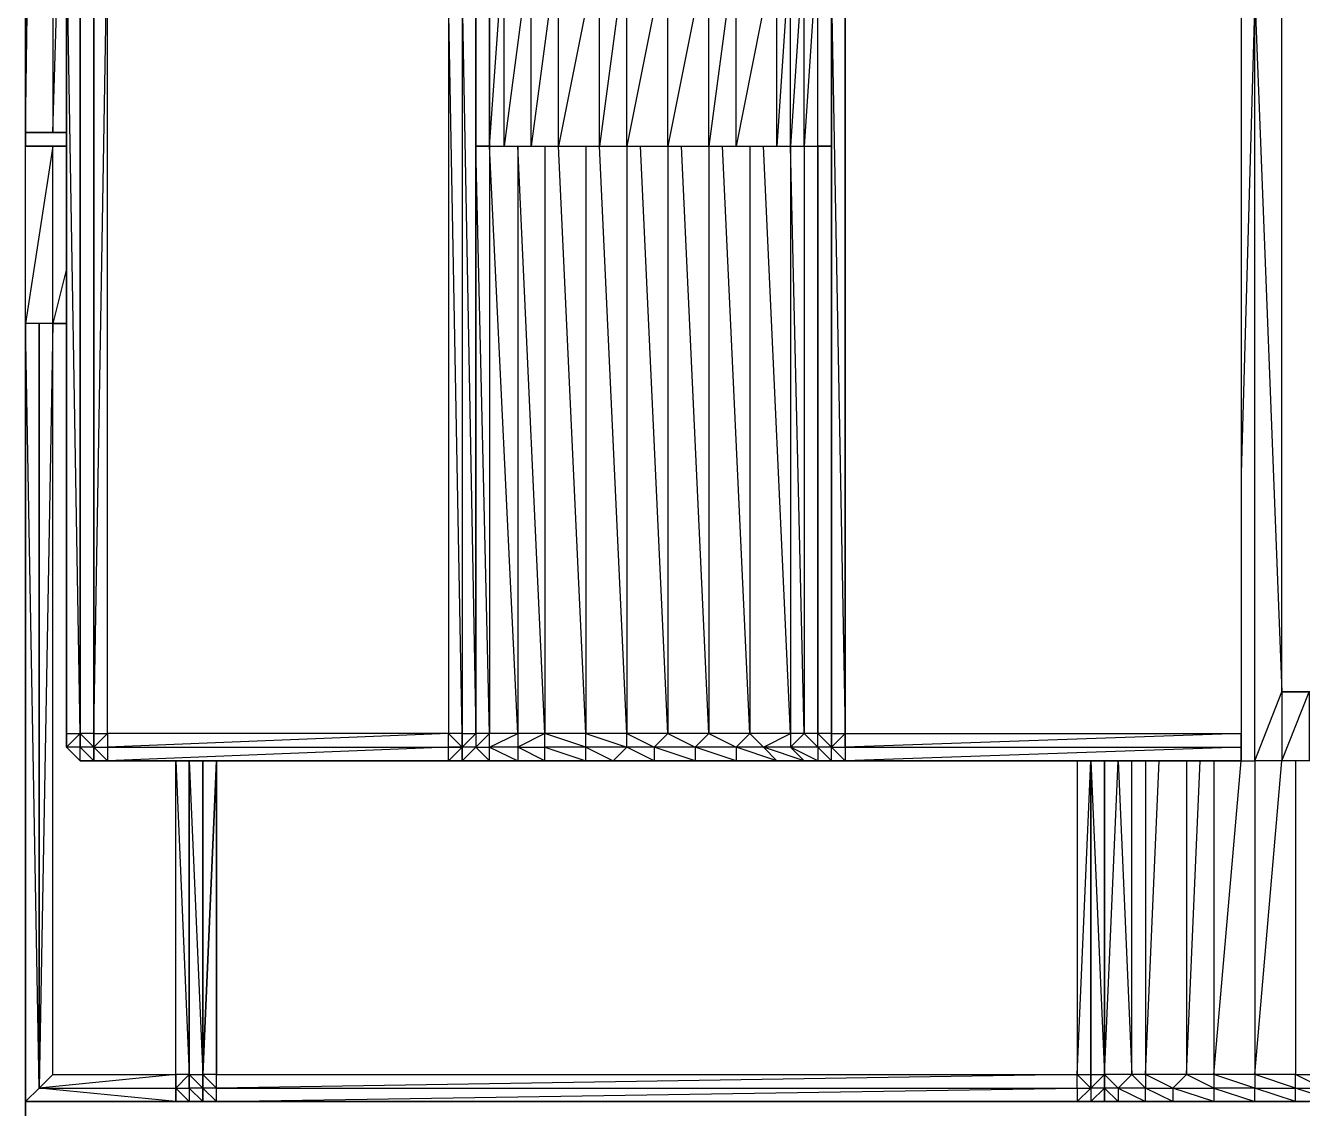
# Model space of a CAD drawing. Header units: millimetres. Extents: x -53 to 53, y -62 to 62.
# Drawn here: x -52.7 to -17, y -19.87 to 10.44 of the extents above; entities that cross this region are included whole.
import ezdxf

# ---------------------------------------------------------------- set-up
doc = ezdxf.new("R2010")
doc.units = ezdxf.units.MM

msp = doc.modelspace()

# ---------------------------------------------------------------- linework, layer by layer
at = {"extrusion": (0, -2e-16, -1), "elevation": 0, "flags": 128}
for points in [[(51.177, 61.707), (51.559, 61.707), (51.94, 61.707), (51.94, 7.442), (52.704, 7.442), (51.94, 61.707), (52.704, 61.707), (52.704, 7.442), (52.704, 61.707), (52.704, 62.088), (52.704, 62.47), (44.307, 62.47), (52.704, 62.47), (52.704, 62.088), (51.177, 62.088), (52.704, 62.088), (52.704, 61.707), (51.94, 61.707), (51.559, 61.707)], [(51.559, 13.19), (51.559, -9.373)], [(51.559, -9.373), (51.559, 13.19)], [(51.559, 13.19), (51.177, 13.19), (51.177, -9.373)], [(50.795, -9.373), (50.795, 13.19)], [(50.795, 13.19), (50.795, -9.373), (50.414, 13.19), (50.795, 13.19)], [(39.727, 7.061), (39.727, 12.808), (39.727, 7.061)], [(39.727, 7.061), (39.323, 12.808), (39.727, 12.808)], [(40.49, -9.373), (40.872, 11.259), (40.49, 11.259)], [(40.49, 11.259), (40.109, -9.373), (40.109, 11.259), (40.49, 11.259)], [(30.163, 11.259), (30.163, -9.373)], [(30.163, 11.259), (29.781, -9.373), (29.781, 11.259), (30.163, 11.259)], [(29.781, 11.259), (29.781, -9.373), (29.781, 11.259)], [(52.704, 7.442), (52.704, 7.061)], [(52.704, 2.099), (52.704, 7.061), (51.94, 7.061)], [(40.109, 7.061), (39.727, 7.061)], [(40.109, 7.061), (40.109, -9.373), (40.109, 7.061)], [(30.545, 7.061), (30.545, -9.373), (30.545, 7.061)], [(52.704, -19.678), (52.704, 2.099), (52.704, -19.678)], [(52.704, 2.099), (52.704, -19.678), (52.322, -19.297), (52.704, 2.099)], [(52.322, -19.297), (52.322, 2.099)], [(52.322, -19.297), (51.94, -18.915), (51.94, 2.099)], [(51.94, 2.099), (51.559, 2.099)], [(52.704, -10.137), (52.704, -4.007)], [(52.704, -4.389), (52.704, -10.137)], [(18.331, -10.137), (17.568, -8.206), (17.568, -10.137)], [(16.805, -10.137), (17.568, -10.137), (16.805, -8.206), (17.568, -8.206), (16.805, -8.206), (16.423, -8.206), (16.805, -8.206)], [(51.559, -9.755), (51.559, -9.373), (51.559, -9.755)], [(51.559, -9.373), (51.559, -9.755)], [(51.559, -9.755), (51.177, -9.373), (51.177, -9.755), (51.559, -9.755), (51.177, -10.137), (51.177, -9.755)], [(50.414, -10.137), (50.795, -10.137), (50.795, -9.755), (50.795, -9.373), (51.177, -9.373), (50.795, -9.755), (51.177, -9.755), (50.795, -10.137), (50.795, -9.755), (50.795, -9.373), (50.414, -9.373), (50.795, -9.755), (50.414, -9.755)], [(50.795, -9.373), (50.795, -9.755), (50.795, -9.373)], [(50.795, -9.373), (50.795, -9.755), (50.795, -9.373)], [(40.872, -9.755), (40.872, -9.373), (50.414, -9.755)], [(40.49, -9.373), (40.49, -9.755), (40.49, -9.373)], [(40.49, -9.755), (40.109, -9.373)], [(40.109, -9.755), (39.727, -9.755), (39.727, -9.373)], [(38.941, -9.755), (38.178, -9.755), (38.178, -9.373)], [(37.033, -9.755), (37.033, -9.373), (35.888, -9.755)], [(35.888, -9.755), (35.888, -9.373), (35.125, -9.755)], [(35.125, -9.755), (34.743, -9.373), (33.98, -9.755)], [(33.98, -9.755), (33.598, -9.373), (32.835, -9.755)], [(32.835, -9.755), (32.453, -9.373), (32.071, -9.755)], [(32.071, -9.755), (31.308, -9.373), (31.308, -9.755)], [(31.308, -9.755), (30.926, -9.373), (30.545, -9.755)], [(30.545, -9.755), (30.545, -9.373), (30.163, -9.755)], [(30.163, -9.755), (29.781, -9.755), (29.781, -9.373), (30.163, -9.755)], [(18.713, -9.755), (18.713, -9.373), (29.781, -9.755)], [(50.795, -10.137), (50.414, -10.137), (50.795, -9.755)], [(50.414, -10.137), (40.872, -10.137), (40.872, -9.755)], [(40.872, -9.755), (40.49, -9.755), (40.872, -9.755)], [(40.49, -9.755), (40.49, -10.137)], [(39.727, -10.137), (38.941, -10.137), (39.727, -10.137), (39.727, -9.755), (38.941, -10.137), (38.56, -10.137)], [(29.781, -10.137), (30.163, -9.755), (29.781, -9.755)], [(51.177, -10.137), (50.795, -10.137)], [(50.414, -10.137), (50.795, -10.137)], [(40.872, -10.137), (50.414, -10.137), (40.872, -10.137)], [(47.742, -10.137), (47.742, -18.915), (47.742, -10.137), (47.742, -18.915), (47.742, -10.137)], [(47.742, -18.915), (47.36, -10.137), (47.36, -18.915), (47.36, -10.137)], [(47.742, -10.137), (47.742, -18.915)], [(40.872, -10.137), (40.49, -10.137)], [(40.49, -10.137), (40.872, -10.137), (40.49, -10.137)], [(33.98, -10.137), (35.125, -10.137), (33.98, -10.137)], [(32.835, -10.137), (33.98, -10.137), (32.835, -10.137)], [(30.163, -10.137), (30.545, -10.137)], [(29.781, -10.137), (30.163, -10.137)], [(18.713, -10.137), (29.781, -10.137), (18.713, -10.137)], [(22.53, -10.137), (22.53, -18.915), (22.148, -10.137), (21.766, -18.915), (22.53, -18.915)], [(52.322, -19.297), (48.505, -19.297), (48.505, -18.915)], [(48.124, -19.297), (48.124, -19.678), (48.505, -19.297), (48.124, -19.297), (48.124, -18.915)], [(48.124, -19.297), (47.742, -19.678), (47.742, -19.297), (48.124, -18.915), (47.742, -18.915), (47.742, -19.297)], [(47.742, -18.915), (47.742, -19.297)], [(47.742, -18.915), (47.742, -19.297)], [(47.36, -19.297), (47.36, -18.915), (47.742, -18.915), (47.36, -19.297), (47.742, -19.297), (47.36, -19.678)], [(23.293, -18.915), (22.911, -18.915), (22.911, -19.297), (23.293, -18.915)], [(22.911, -19.297), (22.911, -18.915), (22.53, -18.915)], [(22.53, -18.915), (22.53, -19.297), (22.53, -18.915), (22.148, -19.297), (22.148, -19.678), (21.385, -19.678), (20.621, -19.678), (21.385, -19.297), (20.621, -19.297), (21.385, -18.915), (21.385, -19.297), (22.148, -19.297), (22.53, -19.297), (22.148, -19.678), (22.53, -19.678), (22.53, -19.297)], [(21.385, -19.678), (21.385, -19.297), (21.766, -18.915), (22.148, -19.297)], [(20.24, -18.915), (20.621, -19.297), (20.621, -19.678), (19.476, -19.678), (20.621, -19.678), (19.476, -19.678), (20.621, -19.297), (19.476, -19.297)], [(18.331, -19.678), (16.805, -19.678), (17.186, -19.678), (17.186, -19.297), (18.331, -18.915), (18.331, -19.297), (19.476, -19.297), (18.331, -19.678), (18.331, -19.297), (19.476, -18.915), (19.476, -19.297), (19.476, -19.678)], [(47.742, -19.678), (47.742, -19.297), (47.742, -19.678)], [(23.293, -19.678), (22.911, -19.297), (22.911, -19.678), (23.293, -19.678)], [(22.911, -19.297), (22.911, -19.678), (22.53, -19.297)], [(48.124, -19.678), (48.505, -19.678)], [(47.36, -19.678), (47.742, -19.678)], [(22.911, -19.678), (23.293, -19.678), (22.911, -19.678)], [(22.148, -19.678), (22.53, -19.678), (22.911, -19.678)], [(22.911, -19.678), (22.53, -19.678), (22.911, -19.678)], [(21.385, -19.678), (21.766, -19.678), (22.53, -19.678)], [(20.621, -19.678), (21.766, -19.678)], [(19.476, -19.678), (18.331, -19.678), (19.476, -19.678)], [(18.331, -19.678), (17.186, -19.678), (18.331, -19.678)]]:
    msp.add_lwpolyline(points, close=True, dxfattribs=at)
for points in [[(51.559, 13.19), (51.559, 7.442), (51.559, 13.19), (51.559, 60.562), (51.177, 61.325)], [(17.95, 59.035), (17.568, 11.259), (18.331, 11.259), (18.331, 59.035), (18.331, 11.259), (17.568, -8.206), (17.568, 11.259), (18.331, 11.259), (18.713, 11.259), (18.713, -9.373), (18.713, -9.755), (18.713, -10.137), (18.331, -10.137), (18.331, 11.259), (18.713, -2.099)], [(52.704, 7.442), (51.94, 7.442), (51.559, 7.442), (51.94, 7.442), (51.559, 20.06)], [(51.559, -9.373), (51.559, 13.19)], [(51.177, -9.373), (51.177, 13.19)], [(51.177, 13.19), (51.177, -0.572)], [(50.795, 13.19), (50.795, -9.373), (50.795, 13.19), (51.177, 13.19)], [(50.414, -9.373), (50.414, 13.19), (50.032, 13.19), (50.032, 11.259), (40.872, 11.259), (40.872, -9.373)], [(39.727, 7.061), (39.727, 11.259), (39.727, 7.061), (39.727, 12.808)], [(39.727, 7.061), (39.323, 7.061), (39.323, 12.808)], [(38.56, 12.808), (39.323, 7.061), (38.56, 7.061), (38.56, 12.808)], [(37.796, 12.808), (38.56, 7.061), (37.796, 7.061), (37.796, 12.808)], [(36.651, 12.808), (37.796, 7.061), (36.651, 7.061), (36.651, 12.808)], [(35.888, 12.808), (36.651, 7.061), (35.888, 7.061), (35.888, 12.808)], [(34.743, 12.808), (35.888, 7.061), (34.743, 7.061), (34.743, 12.808)], [(33.598, 12.808), (34.743, 7.061), (33.598, 7.061), (33.598, 12.808)], [(32.835, 12.808), (33.598, 7.061), (32.835, 7.061), (32.835, 12.808)], [(31.69, 12.808), (32.835, 7.061), (31.69, 7.061), (31.69, 12.808)], [(31.308, 12.808), (31.69, 7.061), (31.308, 7.061), (31.308, 12.808)], [(30.926, 12.808), (31.308, 7.061), (30.926, 7.061), (30.926, 12.808)], [(30.545, 12.808), (30.926, 7.061), (30.545, 7.061), (30.545, 11.259)], [(50.032, 11.259), (40.872, 11.259), (40.49, 11.259), (40.109, 11.259), (40.109, -9.373), (40.49, -9.755), (40.49, -10.137), (40.872, -10.137)], [(40.49, 11.259), (40.49, -9.373)], [(39.727, 7.061), (39.323, 7.061), (38.56, 7.061), (37.796, 7.061), (36.651, 7.061), (35.888, 7.061), (34.743, 7.061), (33.598, 7.061), (32.835, 7.061), (31.69, 7.061), (31.308, 7.061), (30.926, 7.061), (30.545, 7.061), (30.163, 7.061), (30.545, 7.061), (30.545, 11.259)], [(29.781, -10.137), (30.163, -9.755), (30.163, -9.373), (30.163, 11.259), (29.781, 11.259), (18.713, 11.259), (18.331, 11.259), (17.568, 11.259), (16.423, 11.259), (5.736, 11.259), (5.355, 11.259), (4.973, 11.259)], [(29.781, 11.259), (18.713, 11.259), (18.713, -9.373)], [(16.805, -19.678), (18.331, -19.678), (19.476, -19.678), (20.621, -19.678), (21.766, -19.678), (22.53, -19.678), (22.911, -19.678), (23.293, -19.678), (47.36, -19.678), (47.742, -19.678), (48.124, -19.678), (48.505, -19.678), (52.704, -19.678), (52.704, 2.099), (52.704, 7.061)], [(51.94, 2.099), (51.94, 7.061), (51.559, 7.061), (51.94, 7.061), (52.704, 7.061)], [(30.163, 7.061), (30.163, -9.373), (30.545, -9.373), (30.926, -9.373), (31.308, -9.373), (32.453, -9.373), (33.598, -9.373), (34.743, -9.373), (35.888, -9.373), (37.033, -9.373), (38.178, -9.373), (38.941, -9.373), (39.727, -9.373), (40.109, -9.373), (40.109, -9.755), (40.49, -10.137)], [(38.178, 7.061), (38.178, -9.373), (38.941, 7.061), (38.941, -9.373), (39.727, 7.061), (39.727, -9.373), (40.109, 7.061)], [(37.033, 7.061), (37.033, -9.373), (37.796, 7.061)], [(35.888, 7.061), (35.888, -9.373), (36.651, 7.061)], [(34.743, 7.061), (34.743, -9.373), (35.506, 7.061)], [(33.598, 7.061), (33.598, -9.373), (34.361, 7.061)], [(32.453, 7.061), (32.453, -9.373), (33.216, 7.061)], [(30.926, 7.061), (30.926, -9.373), (31.308, 7.061), (31.308, -9.373), (32.071, 7.061)], [(51.559, 3.626), (51.94, 2.099)], [(51.94, 2.099), (52.704, 2.099), (52.704, -19.678), (48.505, -19.678), (52.704, -19.678), (48.505, -19.678), (52.322, -19.297), (48.505, -19.297), (48.505, -19.678)], [(51.94, 2.099), (52.704, 2.099)], [(51.559, -9.373), (51.177, -9.373), (51.559, -9.755)], [(51.177, -9.755), (51.177, -9.373)], [(40.872, -9.755), (40.49, -9.755), (40.872, -9.755), (40.872, -9.373), (40.49, -9.755), (40.49, -9.373), (40.872, -9.373), (50.414, -9.373), (50.414, -9.755)], [(40.49, -9.373), (40.109, -9.373), (40.49, -9.755), (40.49, -10.137), (40.872, -10.137), (40.49, -10.137), (40.49, -9.755), (40.872, -10.137)], [(35.888, -9.755), (36.27, -10.137), (37.033, -10.137), (36.651, -10.137), (37.796, -10.137), (37.033, -10.137), (38.178, -10.137), (38.941, -9.755), (39.727, -9.755), (38.941, -9.373), (38.941, -9.755), (38.941, -10.137), (38.178, -10.137), (38.56, -10.137), (37.796, -10.137), (38.178, -10.137), (38.178, -9.755), (37.033, -10.137), (37.033, -9.755), (38.178, -9.373)], [(30.545, -10.137), (29.781, -10.137), (30.163, -10.137), (29.781, -10.137), (30.163, -9.755), (30.163, -9.373), (30.163, -9.755)], [(30.545, -9.755), (30.163, -10.137), (30.163, -9.755), (30.163, -9.373), (29.781, -9.373), (29.781, -9.755), (29.781, -9.373), (18.713, -9.373)], [(18.713, -10.137), (18.713, -9.755), (29.781, -10.137), (18.713, -10.137), (18.331, -10.137), (18.331, -18.915), (19.476, -18.915), (18.713, -10.137), (29.781, -10.137), (30.163, -10.137), (30.926, -10.137), (31.69, -10.137), (32.835, -10.137), (33.98, -10.137), (35.125, -10.137), (36.651, -10.137), (37.796, -10.137), (38.56, -10.137), (39.727, -10.137), (40.49, -10.137), (40.872, -10.137), (50.414, -10.137), (50.795, -10.137), (51.177, -10.137), (51.177, -9.755), (51.559, -9.755)], [(39.727, -10.137), (40.49, -10.137), (39.727, -10.137), (40.109, -9.755), (40.49, -9.755)], [(37.033, -9.755), (38.178, -9.755)], [(37.033, -9.755), (36.27, -10.137), (36.651, -10.137), (35.125, -10.137), (36.27, -10.137), (35.125, -10.137), (35.888, -9.755)], [(35.125, -9.755), (35.125, -10.137), (33.98, -10.137), (32.835, -10.137), (31.69, -10.137), (32.835, -10.137), (31.69, -10.137), (30.926, -10.137), (31.69, -10.137), (30.926, -10.137), (30.163, -10.137), (30.926, -10.137), (30.545, -10.137)], [(33.98, -9.755), (33.98, -10.137), (35.125, -9.755)], [(32.835, -9.755), (32.835, -10.137), (33.98, -9.755)], [(32.071, -9.755), (31.69, -10.137), (32.835, -9.755)], [(31.308, -9.755), (30.926, -10.137), (32.071, -9.755)], [(30.545, -9.755), (30.545, -10.137), (31.308, -9.755)], [(29.781, -9.755), (29.781, -10.137)], [(51.94, -18.915), (48.505, -18.915), (48.505, -19.297), (48.124, -18.915), (48.505, -18.915), (48.505, -10.137), (48.124, -18.915), (48.124, -10.137), (48.124, -18.915), (48.124, -10.137), (47.742, -18.915)], [(47.36, -18.915), (23.293, -18.915), (47.36, -19.297), (23.293, -19.297), (23.293, -19.678), (47.36, -19.678), (23.293, -19.297), (23.293, -18.915), (22.911, -10.137), (22.911, -18.915), (22.911, -10.137), (22.53, -18.915), (22.53, -10.137)], [(23.293, -10.137), (23.293, -18.915)], [(21.385, -10.137), (21.385, -18.915), (21.766, -18.915), (21.766, -10.137)], [(20.24, -10.137), (20.24, -18.915), (21.385, -18.915), (21.003, -10.137)], [(19.476, -10.137), (19.476, -18.915), (20.24, -18.915), (19.858, -10.137)], [(17.186, -10.137), (17.186, -18.915), (18.331, -18.915), (17.568, -10.137), (18.331, -10.137)], [(15.278, -19.678), (16.423, -19.297), (15.278, -19.297), (16.041, -18.915), (16.423, -19.297), (16.041, -19.678), (17.186, -19.678), (18.331, -19.297), (17.186, -19.297), (17.186, -18.915), (16.041, -18.915), (16.423, -10.137), (16.805, -10.137), (17.568, -10.137)], [(47.742, -19.297), (47.742, -19.678), (48.124, -19.678), (47.742, -19.678), (48.124, -19.297), (48.124, -18.915)], [(47.742, -19.678), (47.742, -19.297), (47.742, -18.915), (47.742, -19.297), (47.36, -19.678), (47.742, -19.678), (47.36, -19.678), (23.293, -19.678)], [(16.041, -19.678), (17.186, -19.297), (16.423, -19.297), (17.186, -18.915)], [(48.505, -19.678), (48.505, -19.297), (48.505, -19.678), (48.124, -19.678)], [(47.742, -19.678), (47.742, -19.297)], [(23.293, -19.297), (22.911, -19.297), (22.911, -19.678)], [(22.53, -19.297), (22.53, -19.678)], [(-50.01, -25.022), (-50.01, -24.64), (-50.01, -24.258), (-50.01, -22.732), (50.032, -22.732), (50.032, -24.258), (52.704, -24.258), (52.704, -19.678), (52.704, -24.258), (52.704, -24.64), (52.704, -25.022)]]:
    msp.add_lwpolyline(points, dxfattribs=at)

doc.saveas('drawing.dxf')
